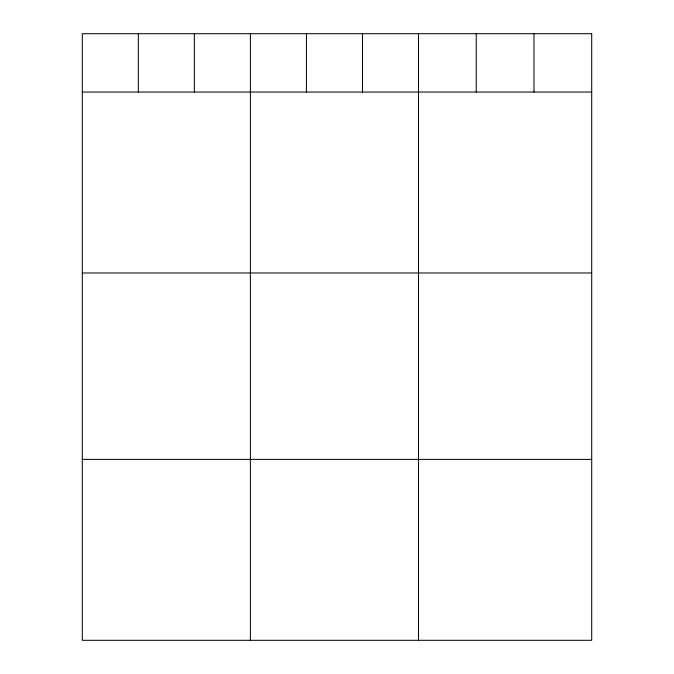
<?xml version="1.0" encoding="UTF-8"?>
<svg xmlns="http://www.w3.org/2000/svg" width="674" height="674" viewBox="0 0 674 674"><rect width="100%" height="100%" fill="white"/><g stroke="black" fill="none" stroke-linecap="round" stroke-linejoin="round"><path stroke-width="1.01" d="M82.295 92.052L591.705 92.052M82.295 272.978L591.705 272.978M82.295 459.382L591.705 459.382M533.968 33.7L533.968 92.052M476.24 33.7L476.24 92.052M418.503 33.7L418.503 640.3M362.469 33.7L362.469 92.052M306.434 33.7L306.434 92.052M250.399 33.7L250.399 640.3M194.365 33.7L194.365 92.052M138.33 33.7L138.33 92.052M591.705 33.7L82.295 33.7L82.295 640.3L591.705 640.3L591.705 33.7"/></g></svg>
